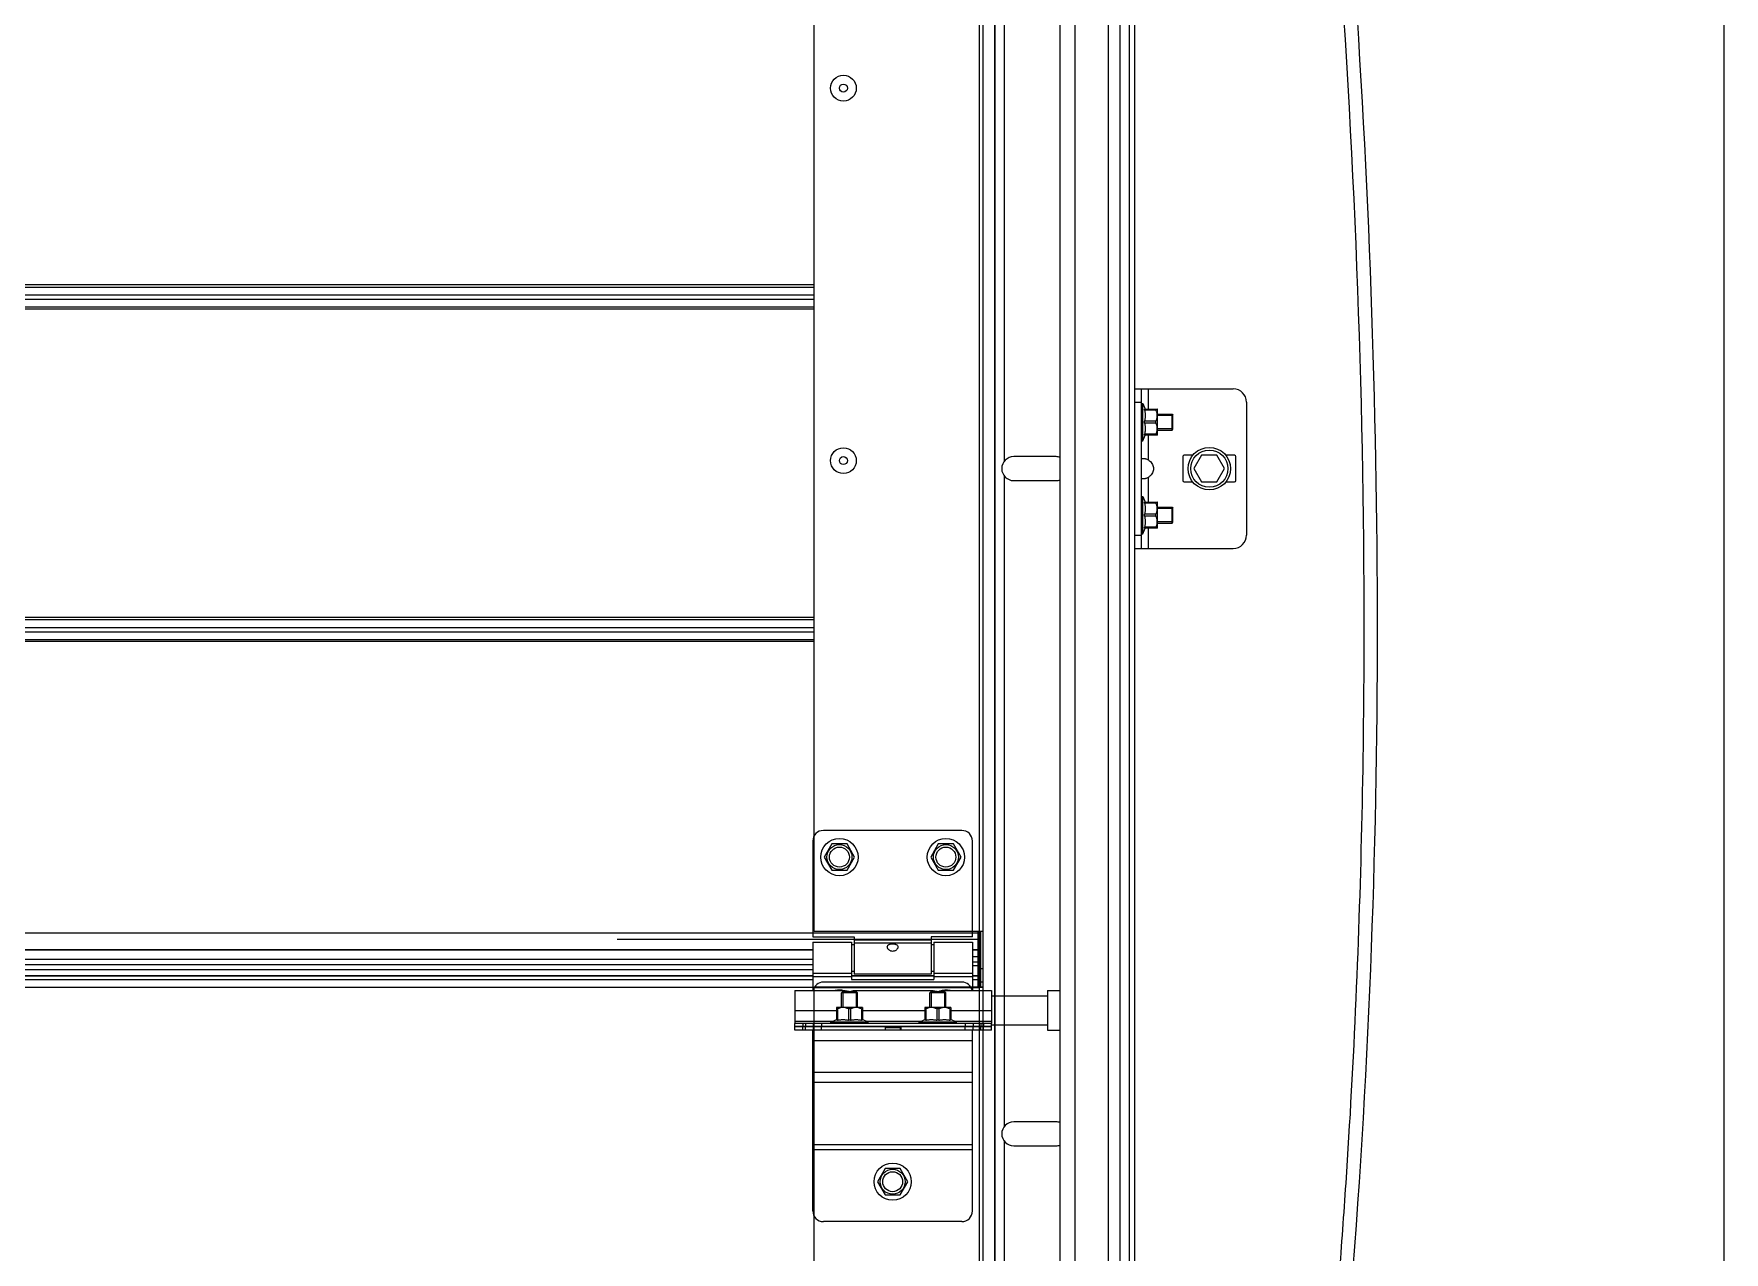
# Model space of a CAD drawing. Header units: millimetres. Extents: x 21899 to 38731, y -5425 to 3612.
# Drawn here: x 33890 to 34525, y 1924 to 2382 of the extents above; entities that cross this region are included whole.
import ezdxf

# ---------------------------------------------------------------- set-up
doc = ezdxf.new("R2010")
doc.units = ezdxf.units.MM

msp = doc.modelspace()

# ---------------------------------------------------------------- linework, layer by layer
at = {"color": 7, "linetype": 'Continuous'}
for p, q in [((34525.24, 1144.53), (34525.24, 3362)), ((34275.74, 1144.53), (34275.74, 3064.5)), ((34301.74, 1144.53), (34301.74, 3010.14)), ((34246.74, 1441.84), (34246.74, 2803.28)), ((34183.24, 2044.59), (34183.24, 2523.78)), ((34303.74, 1144.53), (34303.74, 2400.11)), ((34303.74, 2248.59), (34340.74, 2248.59)), ((34306.24, 2188.59), (34306.24, 2248.59)), ((34306.24, 2243.09), (34306.74, 2243.09)), ((34306.74, 2243.09), (34307.66, 2240.99)), ((34306.74, 2229.09), (34306.74, 2243.09)), ((34345.74, 2243.59), (34345.74, 2193.59)), ((34307.42, 2240.99), (34312.21, 2240.99)), ((34307.42, 2240.59), (34307.42, 2240.99)), ((34311.67, 2240.59), (34307.42, 2240.59)), ((34311.67, 2236.49), (34307.42, 2236.49)), ((34307.42, 2235.68), (34307.42, 2236.49)), ((34311.67, 2240.59), (34311.67, 2240.99)), ((34311.67, 2235.68), (34311.67, 2236.49)), ((34312.24, 2240.97), (34312.2, 2241)), ((34312.24, 2231.21), (34312.24, 2240.97)), ((34312.24, 2239.09), (34317.74, 2239.09)), ((34317.74, 2239.09), (34318.09, 2238.73)), ((34317.74, 2233.09), (34317.74, 2239.09)), ((34318.09, 2233.44), (34318.09, 2238.73)), ((34306.74, 2229.09), (34307.66, 2231.18)), ((34311.67, 2235.68), (34307.42, 2235.68)), ((34311.67, 2231.58), (34307.42, 2231.58)), ((34307.42, 2231.18), (34307.42, 2231.58)), ((34312.21, 2231.18), (34307.42, 2231.18)), ((34311.67, 2231.58), (34311.67, 2231.18)), ((34312.24, 2231.21), (34312.2, 2231.17)), ((34312.24, 2233.09), (34317.74, 2233.09)), ((34317.74, 2233.09), (34318.09, 2233.44)), ((34306.24, 2229.09), (34306.74, 2229.09)), ((34325.49, 2223.59), (34322.24, 2223.59)), ((34328.85, 2223.59), (34325.96, 2218.59)), ((34334.62, 2223.59), (34328.85, 2223.59)), ((34337.51, 2218.59), (34334.62, 2223.59)), ((34341.24, 2223.59), (34337.98, 2223.59)), ((34274.24, 2223.09), (34258.24, 2223.09)), ((34321.74, 2223.09), (34321.74, 2214.09)), ((34325.96, 2218.59), (34328.85, 2213.59)), ((34334.62, 2213.59), (34337.51, 2218.59)), ((34341.74, 2214.09), (34341.74, 2223.09)), ((34258.24, 2214.09), (34274.24, 2214.09)), ((34322.24, 2213.59), (34325.49, 2213.59)), ((34328.85, 2213.59), (34334.62, 2213.59)), ((34337.98, 2213.59), (34341.24, 2213.59)), ((34306.24, 2208.09), (34306.74, 2208.09)), ((34306.74, 2208.09), (34307.66, 2205.99)), ((34306.74, 2194.09), (34306.74, 2208.09)), ((34307.42, 2205.99), (34312.21, 2205.99)), ((34307.42, 2205.59), (34307.42, 2205.99)), ((34311.67, 2205.59), (34307.42, 2205.59)), ((34311.67, 2205.59), (34311.67, 2205.99)), ((34312.24, 2205.97), (34312.2, 2206)), ((34312.24, 2196.21), (34312.24, 2205.97)), ((34311.67, 2201.49), (34307.42, 2201.49)), ((34307.42, 2200.68), (34307.42, 2201.49)), ((34311.67, 2200.68), (34307.42, 2200.68)), ((34311.67, 2200.68), (34311.67, 2201.49)), ((34312.24, 2204.09), (34317.74, 2204.09)), ((34312.24, 2198.09), (34317.74, 2198.09)), ((34317.74, 2204.09), (34318.09, 2203.73)), ((34317.74, 2198.09), (34317.74, 2204.09)), ((34317.74, 2198.09), (34318.09, 2198.44)), ((34318.09, 2198.44), (34318.09, 2203.73)), ((34306.24, 2194.09), (34306.74, 2194.09)), ((34306.74, 2194.09), (34307.66, 2196.18)), ((34311.67, 2196.58), (34307.42, 2196.58)), ((34307.42, 2196.18), (34307.42, 2196.58)), ((34312.21, 2196.18), (34307.42, 2196.18)), ((34311.67, 2196.58), (34311.67, 2196.18)), ((34312.24, 2196.21), (34312.2, 2196.17)), ((34303.74, 2188.59), (34340.74, 2188.59)), ((34238.74, 2082.59), (34186.74, 2082.59)), ((34189.89, 2077.52), (34187.04, 2072.59)), ((34195.59, 2077.52), (34189.89, 2077.52)), ((34198.44, 2072.59), (34195.59, 2077.52)), ((34229.89, 2077.52), (34227.04, 2072.59)), ((34235.59, 2077.52), (34229.89, 2077.52)), ((34238.44, 2072.59), (34235.59, 2077.52)), ((34242.74, 2042.59), (34242.74, 2078.59)), ((34187.04, 2072.59), (34189.89, 2067.65)), ((34195.59, 2067.65), (34198.44, 2072.59)), ((34227.04, 2072.59), (34229.89, 2067.65)), ((34235.59, 2067.65), (34238.44, 2072.59)), ((34189.89, 2067.65), (34195.59, 2067.65)), ((34229.89, 2067.65), (34235.59, 2067.65)), ((34182.74, 2042.59), (34198.24, 2042.59)), ((34182.74, 2040.59), (34197.24, 2040.59)), ((34182.74, 2040.59), (34182.74, 2022.39)), ((34246.74, 2044.59), (34183.24, 2044.59)), ((34246.74, 2044.59), (34183.24, 2044.59)), ((34197.24, 2040.59), (34197.24, 2026.59)), ((34198.24, 2039.59), (34197.24, 2039.59)), ((34198.24, 2042.59), (34198.24, 2028.59)), ((34242.74, 2042.59), (34227.24, 2042.59)), ((34227.24, 2042.59), (34227.24, 2028.59)), ((34228.24, 2039.59), (34227.24, 2039.59)), ((34228.24, 2040.59), (34242.74, 2040.59)), ((34228.24, 2040.59), (34228.24, 2026.59)), ((34246.74, 2044.59), (34242.74, 2044.59)), ((34242.74, 2040.59), (34242.74, 2022.39)), ((34244.74, 2044.59), (34244.74, 2023.68)), ((34245.24, 2032.09), (34245.24, 2044.59)), ((34245.24, 2023.78), (34245.24, 2044.59)), ((34109.19, 2037.64), (33313.24, 2037.64)), ((34182.74, 2037.64), (34109.19, 2037.64)), ((34244.74, 2037.64), (34242.74, 2037.64)), ((34244.74, 2033.09), (34242.74, 2033.09)), ((34109.19, 2032.09), (33313.24, 2032.09)), ((34109.19, 2028.01), (33313.24, 2028.01)), ((34182.74, 2032.09), (34109.19, 2032.09)), ((34182.74, 2028.01), (34109.19, 2028.01)), ((34198.24, 2029.59), (34197.24, 2029.59)), ((34228.24, 2028.01), (34197.24, 2028.01)), ((34197.24, 2026.59), (34228.24, 2026.59)), ((34227.24, 2028.59), (34198.24, 2028.59)), ((34228.24, 2029.59), (34227.24, 2029.59)), ((34244.74, 2028.01), (34242.74, 2028.01)), ((34245.24, 2023.78), (34245.24, 2032.08)), ((34246.74, 2030.59), (34245.74, 2030.59)), ((34246.74, 2030.59), (34245.74, 2030.59)), ((34246.74, 2030.59), (34245.74, 2030.59)), ((34183.24, 1544.59), (34183.24, 2023.78)), ((34183.24, 2023.59), (34245.24, 2023.59)), ((34183.24, 2023.59), (34245.24, 2023.59)), ((34193.54, 2021.59), (34193.89, 2021.94)), ((34199.54, 2021.59), (34193.54, 2021.59)), ((34193.54, 2016.09), (34193.54, 2021.59)), ((34199.18, 2021.94), (34193.89, 2021.94)), ((34199.54, 2021.59), (34199.18, 2021.94)), ((34199.54, 2016.09), (34199.54, 2021.59)), ((34226.74, 2021.59), (34227.09, 2021.94)), ((34232.74, 2021.59), (34226.74, 2021.59)), ((34226.74, 2016.09), (34226.74, 2021.59)), ((34232.38, 2021.94), (34227.09, 2021.94)), ((34232.74, 2021.59), (34232.38, 2021.94)), ((34232.74, 2016.09), (34232.74, 2021.59)), ((34246.74, 2023.59), (34242.74, 2023.59)), ((34246.74, 2025.59), (34245.74, 2025.59)), ((34249.94, 2020.49), (34270.94, 2020.49)), ((34270.94, 2022.49), (34275.74, 2022.49)), ((34270.94, 2022.49), (34270.94, 2007.49)), ((34191.66, 2016.09), (34191.62, 2016.05)), ((34191.63, 2016.06), (34191.63, 2011.27)), ((34192.03, 2015.52), (34191.63, 2015.52)), ((34201.42, 2016.09), (34191.66, 2016.09)), ((34192.03, 2015.52), (34192.03, 2011.27)), ((34196.94, 2015.52), (34196.13, 2015.52)), ((34196.13, 2015.52), (34196.13, 2011.27)), ((34196.94, 2015.52), (34196.94, 2011.27)), ((34201.04, 2015.52), (34201.44, 2015.52)), ((34201.04, 2015.52), (34201.04, 2011.27)), ((34201.42, 2016.09), (34201.45, 2016.05)), ((34201.44, 2016.06), (34201.44, 2011.27)), ((34224.86, 2016.09), (34224.82, 2016.05)), ((34224.83, 2016.06), (34224.83, 2011.27)), ((34225.23, 2015.52), (34224.83, 2015.52)), ((34234.62, 2016.09), (34224.86, 2016.09)), ((34225.23, 2015.52), (34225.23, 2011.27)), ((34230.14, 2015.52), (34229.33, 2015.52)), ((34229.33, 2015.52), (34229.33, 2011.27)), ((34230.14, 2015.52), (34230.14, 2011.27)), ((34234.24, 2015.52), (34234.64, 2015.52)), ((34234.24, 2015.52), (34234.24, 2011.27)), ((34234.62, 2016.09), (34234.65, 2016.05)), ((34234.64, 2016.06), (34234.64, 2011.27)), ((34175.94, 2007.59), (34175.94, 2010.09)), ((34249.94, 2008.89), (34175.94, 2008.89)), ((34209.89, 2008.79), (34175.94, 2008.79)), ((34182.94, 2008.89), (34182.94, 2010.09)), ((34182.94, 2007.59), (34182.94, 2008.79)), ((34189.54, 2010.59), (34191.63, 2011.51)), ((34203.54, 2010.59), (34189.54, 2010.59)), ((34189.54, 2010.09), (34189.54, 2010.59)), ((34192.03, 2011.27), (34191.63, 2011.27)), ((34193.54, 2008.79), (34193.54, 2008.89)), ((34196.94, 2011.27), (34196.13, 2011.27)), ((34199.54, 2008.79), (34199.54, 2008.89)), ((34201.44, 2011.27), (34201.04, 2011.27)), ((34203.54, 2010.59), (34201.44, 2011.51)), ((34203.54, 2010.09), (34203.54, 2010.59)), ((34209.89, 2008.79), (34209.89, 2008.89)), ((34215.99, 2007.59), (34215.99, 2008.89)), ((34249.94, 2008.79), (34215.99, 2008.79)), ((34222.74, 2010.59), (34224.83, 2011.51)), ((34236.74, 2010.59), (34222.74, 2010.59)), ((34222.74, 2010.09), (34222.74, 2010.59)), ((34225.23, 2011.27), (34224.83, 2011.27)), ((34226.74, 2008.79), (34226.74, 2008.89)), ((34230.14, 2011.27), (34229.33, 2011.27)), ((34232.74, 2008.79), (34232.74, 2008.89)), ((34234.64, 2011.27), (34234.24, 2011.27)), ((34236.74, 2010.59), (34234.64, 2011.51)), ((34236.74, 2010.09), (34236.74, 2010.59)), ((34242.94, 2010.09), (34242.94, 2008.89)), ((34242.94, 2007.59), (34242.94, 2008.79)), ((34249.94, 2007.59), (34249.94, 2010.09)), ((34249.94, 2009.49), (34270.94, 2009.49)), ((34270.94, 2007.49), (34275.74, 2007.49)), ((34274.24, 1973.09), (34258.24, 1973.09)), ((34258.24, 1964.09), (34274.24, 1964.09)), ((34209.89, 1955.52), (34207.04, 1950.59)), ((34207.04, 1950.59), (34209.89, 1945.65)), ((34215.59, 1955.52), (34209.89, 1955.52)), ((34218.44, 1950.59), (34215.59, 1955.52)), ((34215.59, 1945.65), (34218.44, 1950.59)), ((34209.89, 1945.65), (34215.59, 1945.65))]:
    msp.add_line(p, q, dxfattribs=at)
at = {"color": 9, "linetype": 'Continuous'}
for p, q in [((34245.41, 1144.53), (34245.41, 3064.5)), ((34251.14, 1144.53), (34251.14, 3064.5)), ((34251.29, 1144.53), (34251.29, 3064.5)), ((34281.39, 1144.53), (34281.39, 3055.17)), ((34293.86, 1144.53), (34293.86, 3055.17)), ((34298.23, 1144.53), (34298.23, 3011.61)), ((34245.24, 2523.59), (34245.24, 2044.59)), ((34254.74, 2221.41), (34254.74, 2465.76)), ((34109.19, 2287.61), (32262.43, 2287.61)), ((34183.24, 2287.61), (34109.19, 2287.61)), ((32262.43, 2286.83), (34109.19, 2286.83)), ((32262.43, 2283.86), (34109.19, 2283.86)), ((32262.43, 2282.31), (34109.19, 2282.31)), ((34109.19, 2286.83), (34183.24, 2286.83)), ((34109.19, 2283.86), (34183.24, 2283.86)), ((34109.19, 2282.31), (34183.24, 2282.31)), ((32262.43, 2279.34), (34109.19, 2279.34)), ((34109.19, 2278.56), (32262.43, 2278.56)), ((34109.19, 2279.34), (34183.24, 2279.34)), ((34183.24, 2278.56), (34109.19, 2278.56)), ((34303.74, 2243.59), (34306.24, 2243.59)), ((34308.74, 2248.59), (34308.74, 2240.99)), ((34308.74, 2231.18), (34308.74, 2221.88)), ((34254.74, 1971.41), (34254.74, 2215.76)), ((34308.74, 2215.29), (34308.74, 2205.99)), ((34303.74, 2193.59), (34306.24, 2193.59)), ((34308.74, 2196.18), (34308.74, 2188.59)), ((34109.19, 2162.61), (33200.11, 2162.61)), ((33200.11, 2161.83), (34109.19, 2161.83)), ((34183.24, 2162.61), (34109.19, 2162.61)), ((34109.19, 2161.83), (34183.24, 2161.83)), ((33200.11, 2158.86), (34109.19, 2158.86)), ((33200.11, 2157.31), (34109.19, 2157.31)), ((33200.11, 2154.34), (34109.19, 2154.34)), ((34109.19, 2153.56), (33200.11, 2153.56)), ((34109.19, 2158.86), (34183.24, 2158.86)), ((34109.19, 2157.31), (34183.24, 2157.31)), ((34109.19, 2154.34), (34183.24, 2154.34)), ((34183.24, 2153.56), (34109.19, 2153.56)), ((34109.19, 2044.01), (33313.24, 2044.01)), ((34245.24, 2044.01), (34109.19, 2044.01)), ((34245.24, 2041.58), (34109.19, 2041.58)), ((34227.24, 2041.43), (34198.24, 2041.43)), ((34227.24, 2040.21), (34198.24, 2040.21)), ((34244.74, 2041.58), (34227.24, 2041.58)), ((34244.74, 2044.01), (34242.74, 2044.01)), ((34109.19, 2037.73), (33313.24, 2037.73)), ((34109.19, 2034.09), (33313.24, 2034.09)), ((34182.74, 2037.73), (34109.19, 2037.73)), ((34182.74, 2034.09), (34109.19, 2034.09)), ((34244.74, 2037.73), (34242.74, 2037.73)), ((34244.74, 2035.09), (34242.74, 2035.09)), ((34245.24, 2037.59), (34245.24, 2022.39)), ((33313.24, 2030.3), (34109.19, 2030.3)), ((33313.24, 2027.97), (34109.19, 2027.97)), ((33313.24, 2026.59), (34109.19, 2026.59)), ((34109.19, 2030.3), (34182.74, 2030.3)), ((34109.19, 2027.97), (34182.74, 2027.97)), ((34109.19, 2026.59), (34182.74, 2026.59)), ((34182.74, 2028.96), (34197.24, 2028.96)), ((34182.74, 2027.75), (34197.24, 2027.75)), ((34197.24, 2027.97), (34228.24, 2027.97)), ((34197.24, 2026.59), (34228.24, 2026.59)), ((34228.24, 2028.96), (34242.74, 2028.96)), ((34228.24, 2027.75), (34242.74, 2027.75)), ((34242.74, 2031.9), (34244.74, 2031.9)), ((34242.74, 2027.97), (34244.74, 2027.97)), ((34242.74, 2026.59), (34244.74, 2026.59)), ((33313.24, 2023.68), (34109.19, 2023.68)), ((34109.19, 2023.68), (34183.24, 2023.68)), ((34242.74, 2023.68), (34244.74, 2023.68)), ((34245.24, 2023.59), (34245.24, 1544.59)), ((34175.94, 2014.99), (34191.63, 2014.99)), ((34201.44, 2014.99), (34224.83, 2014.99)), ((34234.64, 2014.99), (34249.94, 2014.99)), ((34175.94, 2010.89), (34190.22, 2010.89)), ((34178.94, 2010.09), (34178.94, 2008.89)), ((34178.94, 2007.59), (34178.94, 2008.79)), ((34179.94, 2010.09), (34179.94, 2008.89)), ((34179.94, 2007.59), (34179.94, 2008.79)), ((34185.94, 2010.09), (34185.94, 2008.89)), ((34185.94, 2007.59), (34185.94, 2008.79)), ((34202.85, 2010.89), (34223.42, 2010.89)), ((34215.59, 2008.36), (34209.89, 2008.36)), ((34236.05, 2010.89), (34249.94, 2010.89)), ((34239.94, 2010.09), (34239.94, 2008.89)), ((34239.94, 2007.59), (34239.94, 2008.79)), ((34245.94, 2010.09), (34245.94, 2008.89)), ((34245.94, 2007.59), (34245.94, 2008.79)), ((34246.94, 2010.09), (34246.94, 2008.89)), ((34246.94, 2007.59), (34246.94, 2008.79)), ((34242.74, 2003.59), (34182.74, 2003.59)), ((34242.74, 1991.59), (34182.74, 1991.59)), ((34242.74, 1987.84), (34182.74, 1987.84)), ((34242.74, 1964.46), (34182.74, 1964.46)), ((34254.74, 1721.41), (34254.74, 1965.76)), ((34242.74, 1962.59), (34182.74, 1962.59))]:
    msp.add_line(p, q, dxfattribs=at)
at = {"color": 2, "linetype": 'Continuous'}
for p, q in [((34318.09, 2238.59), (34312.24, 2238.59)), ((34318.09, 2233.59), (34312.24, 2233.59)), ((34318.09, 2203.59), (34312.24, 2203.59)), ((34318.09, 2198.59), (34312.24, 2198.59)), ((34194.04, 2021.94), (34194.04, 2016.09)), ((34199.04, 2021.94), (34199.04, 2016.09)), ((34227.24, 2021.94), (34227.24, 2016.09)), ((34232.24, 2021.94), (34232.24, 2016.09)), ((34194.04, 2008.89), (34194.04, 2008.79)), ((34199.04, 2008.89), (34199.04, 2008.79)), ((34227.24, 2008.89), (34227.24, 2008.79)), ((34232.24, 2008.89), (34232.24, 2008.79))]:
    msp.add_line(p, q, dxfattribs=at)
msp.add_line((34182.74, 2078.59), (34182.74, 2042.59))
at = {"color": 3, "linetype": 'Continuous'}
for p, q in [((34245.74, 2023.89), (34245.74, 2044.59)), ((34245.74, 2044.59), (34245.74, 2023.89)), ((34245.74, 2044.59), (34245.74, 2023.59)), ((34244.74, 2037.59), (34245.74, 2037.59)), ((34175.94, 2022.39), (34194.44, 2022.39)), ((34175.94, 2022.39), (34175.94, 2010.09)), ((34183.24, 2023.78), (34245.24, 2023.78)), ((34183.24, 2023.78), (34245.24, 2023.78)), ((34238.74, 2025.59), (34186.74, 2025.59)), ((34198.44, 2022.39), (34227.44, 2022.39)), ((34231.44, 2022.39), (34249.94, 2022.39)), ((34249.94, 2022.39), (34249.94, 2010.09)), ((34249.94, 2010.09), (34175.94, 2010.09)), ((34182.64, 2007.59), (34175.94, 2007.59)), ((34249.94, 2007.59), (34182.74, 2007.59)), ((34182.74, 1939.59), (34182.74, 2007.59)), ((34215.59, 2008.79), (34209.89, 2008.79)), ((34209.89, 2008.79), (34209.89, 2007.59)), ((34215.59, 2008.79), (34215.59, 2007.59)), ((34242.74, 1939.59), (34242.74, 2007.59)), ((34238.74, 1935.59), (34186.74, 1935.59))]:
    msp.add_line(p, q, dxfattribs=at)
at = {"color": 7, "linetype": 'Continuous'}
for centre, radius in [((34194.24, 2361.59), 4.85), ((34194.24, 2361.59), 1.5), ((34194.24, 2221.59), 4.85), ((34331.74, 2218.59), 8), ((34331.74, 2218.59), 7), ((34194.24, 2221.59), 1.5), ((34192.74, 2072.59), 7), ((34232.74, 2072.59), 7), ((34192.74, 2072.59), 3.75), ((34232.74, 2072.59), 3.75), ((34212.74, 1950.59), 7), ((34212.74, 1950.59), 3.75)]:
    msp.add_circle(centre, radius, dxfattribs=at)
at = {"color": 9, "linetype": 'Continuous'}
for centre in [(34192.74, 2072.59), (34232.74, 2072.59), (34212.74, 1950.59)]:
    msp.add_circle(centre, 4.7, dxfattribs=at)
at = {"color": 7, "linetype": 'Continuous'}
for centre, radius, start, end in [((34340.74, 2243.59), 5, 0, 90), ((34322.24, 2223.09), 0.5, 90, 180), ((34341.24, 2223.09), 0.5, 0, 90), ((34258.24, 2218.59), 4.5, 90, 270), ((34274.24, 2218.59), 4.5, 70.44936, 90), ((34274.24, 2218.59), 4.5, 270, 289.55064), ((34322.24, 2214.09), 0.5, 180, 270), ((34341.24, 2214.09), 0.5, 270, 0), ((34340.74, 2193.59), 5, 270, 0), ((34186.74, 2078.59), 4, 90, 180), ((34238.74, 2078.59), 4, 0, 90), ((34192.74, 2015.59), 7, 75.96314, 102.99483), ((34232.74, 2015.59), 7, 77.00517, 109.37316), ((34258.24, 1968.59), 4.5, 90, 270), ((34274.24, 1968.59), 4.5, 70.44936, 90), ((34274.24, 1968.59), 4.5, 270, 289.55064)]:
    msp.add_arc(centre, radius, start, end, dxfattribs=at)
at = {"color": 3, "linetype": 'Continuous'}
for centre, start, end in [((34186.74, 2021.59), 90, 168.44976), ((34238.74, 2021.59), 11.55024, 90), ((34186.74, 1939.59), 180, 270), ((34238.74, 1939.59), 270, 0)]:
    msp.add_arc(centre, 4, start, end, dxfattribs=at)
msp.add_open_spline([(34184.59, 477.37), (34184.44, 482.03), (34184.29, 486.79), (34184.55, 495.3), (34184.84, 499.05), (34185.7, 504.07), (34185.97, 505.36), (34186.55, 507.73), (34186.85, 508.81), (34187.52, 510.92), (34187.88, 511.97), (34189.07, 515.07), (34189.99, 517.08), (34193.34, 523.53), (34196.23, 527.73), (34202.79, 535.64), (34206.45, 539.33), (34214.24, 546.27), (34218.38, 549.51), (34226.01, 554.98), (34229.46, 557.28), (34236.42, 561.66), (34239.94, 563.73), (34250.58, 569.66), (34257.78, 573.24), (34276.63, 581.97), (34288.29, 586.75), (34310.88, 596.24), (34321.79, 600.96), (34335.87, 608.21), (34339.68, 610.31), (34346.21, 614.23), (34348.99, 616.02), (34354.4, 619.74), (34357.04, 621.67), (34364.73, 627.67), (34369.58, 631.96), (34384.23, 646.52), (34393.01, 657.83), (34408.25, 682.69), (34414.7, 696.25), (34425.51, 725.26), (34429.87, 740.71), (34439.69, 787.11), (34442.84, 819.9), (34444.31, 888.03), (34442.63, 923.36), (34436.16, 993.95), (34431.38, 1029.2), (34424.54, 1071.66), (34423.12, 1080.12), (34420.21, 1096.85), (34418.73, 1105.13), (34414.2, 1129.71), (34411.07, 1145.76), (34401.56, 1193.12), (34395.03, 1223.59), (34379.71, 1296.8), (34371.23, 1338.82), (34362.9, 1393.07), (34361.2, 1405.24), (34358.42, 1428.01), (34357.28, 1438.6), (34355.6, 1457.2), (34354.98, 1465.19), (34353.95, 1481.23), (34353.54, 1489.29), (34352.6, 1513.54), (34352.36, 1529.83), (34352.61, 1578.97), (34354.07, 1612.13), (34360.38, 1706.91), (34367.05, 1769.14), (34374.7, 1847.67), (34376.25, 1864.05), (34378.73, 1892.04), (34379.7, 1903.65), (34381.52, 1926.85), (34382.35, 1938.44), (34384.66, 1973.16), (34385.93, 1996.25), (34388.94, 2065.42), (34389.91, 2111.36), (34389.98, 2248.82), (34386.21, 2339.99), (34372.53, 2522.27), (34362.63, 2613.36), (34335.09, 2828.37), (34315.95, 2952.28), (34296.79, 3076.24)], degree=3, knots=[0, 0, 0, 0, 13.614656, 13.614656, 24.237506, 24.237506, 27.949925, 27.949925, 31.063684, 31.063684, 34.177443, 34.177443, 40.404961, 40.404961, 54.673562, 54.673562, 68.942162, 68.942162, 83.210763, 83.210763, 94.643421, 94.643421, 106.076078, 106.076078, 128.941394, 128.941394, 165.933013, 165.933013, 202.924632, 202.924632, 217.211649, 217.211649, 228.325165, 228.325165, 239.438681, 239.438681, 261.665712, 261.665712, 310.591127, 310.591127, 359.516541, 359.516541, 408.441955, 408.441955, 499.721397, 499.721397, 591.000838, 591.000838, 682.28028, 682.28028, 705.283727, 705.283727, 728.287174, 728.287174, 774.294068, 774.294068, 866.307856, 866.307856, 999.972816, 999.972816, 1038.611318, 1038.611318, 1072.030725, 1072.030725, 1097.038945, 1097.038945, 1122.047166, 1122.047166, 1172.063606, 1172.063606, 1272.096487, 1272.096487, 1455.942037, 1455.942037, 1504.41999, 1504.41999, 1538.871883, 1538.871883, 1573.323775, 1573.323775, 1642.227561, 1642.227561, 1780.035131, 1780.035131, 2055.650273, 2055.650273, 2331.265414, 2331.265414, 2706.34663, 2706.34663, 2706.34663, 2706.34663])
msp.add_spline([(34189.59, 477.52), (34191.3, 506.07), (34229.11, 550.99), (34347.84, 609.4), (34429.09, 1074.69), (34359.72, 1469.53), (34385.22, 1910.16), (34385.22, 2419.72), (34301.74, 3077)], degree=3)
at = {"color": 7, "linetype": 'Continuous'}
for points, start_tangent, end_tangent in [([(34307.42, 2240.59), (34307.52, 2240.07), (34307.59, 2239.56), (34307.64, 2239.05), (34307.66, 2238.54), (34307.64, 2238.03), (34307.59, 2237.52), (34307.52, 2237.01), (34307.42, 2236.49)], (0.215516, -0.9765), (-0.215516, -0.9765)), ([(34311.67, 2236.49), (34311.88, 2236.97), (34312.04, 2237.43), (34312.15, 2237.88), (34312.2, 2238.32), (34312.2, 2238.76), (34312.15, 2239.2), (34312.04, 2239.65), (34311.88, 2240.11), (34311.67, 2240.59)], (0.44845, 0.893808), (-0.44845, 0.893808)), ([(34307.42, 2235.68), (34307.52, 2235.16), (34307.59, 2234.65), (34307.64, 2234.14), (34307.66, 2233.63), (34307.64, 2233.12), (34307.59, 2232.61), (34307.52, 2232.1), (34307.42, 2231.58)], (0.215516, -0.9765), (-0.215516, -0.9765)), ([(34311.67, 2231.58), (34311.88, 2232.06), (34312.04, 2232.52), (34312.15, 2232.97), (34312.2, 2233.41), (34312.2, 2233.85), (34312.15, 2234.29), (34312.04, 2234.74), (34311.88, 2235.2), (34311.67, 2235.68)], (0.44845, 0.893808), (-0.44845, 0.893808)), ([(34306.24, 2221.88), (34306.28, 2222.14)], (0, 1), (0.404896, 0.914363)), ([(34306.28, 2222.14), (34306.42, 2222.31), (34306.65, 2222.4), (34306.97, 2222.44), (34307.36, 2222.4), (34307.8, 2222.31), (34308.27, 2222.14), (34308.74, 2221.88)], (0.404896, 0.914363), (0.836124, -0.548541)), ([(34308.74, 2221.88), (34309.58, 2221.21), (34310.18, 2220.48), (34310.56, 2219.73), (34310.75, 2218.97), (34310.75, 2218.2), (34310.56, 2217.44), (34310.18, 2216.69), (34309.58, 2215.96), (34308.74, 2215.29)], (0.836124, -0.548541), (-0.836124, -0.548541)), ([(34308.74, 2215.29), (34308.27, 2215.03), (34307.8, 2214.86), (34307.36, 2214.77), (34306.97, 2214.73), (34306.65, 2214.77), (34306.42, 2214.86), (34306.28, 2215.03)], (-0.836124, -0.548541), (-0.404914, 0.914355)), ([(34307.42, 2205.59), (34307.52, 2205.07), (34307.59, 2204.56), (34307.64, 2204.05), (34307.66, 2203.54), (34307.64, 2203.03), (34307.59, 2202.52), (34307.52, 2202.01), (34307.42, 2201.49)], (0.215516, -0.9765), (-0.215516, -0.9765)), ([(34311.67, 2201.49), (34311.88, 2201.97), (34312.04, 2202.43), (34312.15, 2202.88), (34312.2, 2203.32), (34312.2, 2203.76), (34312.15, 2204.2), (34312.04, 2204.65), (34311.88, 2205.11), (34311.67, 2205.59)], (0.44845, 0.893808), (-0.44845, 0.893808)), ([(34307.42, 2200.68), (34307.52, 2200.16), (34307.59, 2199.65), (34307.64, 2199.14), (34307.66, 2198.63), (34307.64, 2198.12), (34307.59, 2197.61), (34307.52, 2197.1), (34307.42, 2196.58)], (0.215516, -0.9765), (-0.215516, -0.9765)), ([(34311.67, 2196.58), (34311.88, 2197.06), (34312.04, 2197.52), (34312.15, 2197.97), (34312.2, 2198.41), (34312.2, 2198.85), (34312.15, 2199.29), (34312.04, 2199.74), (34311.88, 2200.2), (34311.67, 2200.68)], (0.44845, 0.893808), (-0.44845, 0.893808)), ([(34210.74, 2038.83), (34210.8, 2039.17), (34210.99, 2039.46), (34211.28, 2039.69), (34211.63, 2039.84), (34212, 2039.93), (34212.38, 2039.99), (34212.8, 2040), (34213.21, 2039.97), (34213.6, 2039.91), (34213.95, 2039.8), (34214.25, 2039.65), (34214.5, 2039.44), (34214.67, 2039.17), (34214.74, 2038.83)], (0, 1), (0, -1)), ([(34210.83, 2038.38), (34210.8, 2038.47), (34210.74, 2038.83)], (-0.374906, 0.927063), (0, 1)), ([(34214.64, 2038.37), (34214.5, 2038.12), (34214.23, 2037.78), (34213.89, 2037.51), (34213.52, 2037.32), (34213.13, 2037.21), (34212.7, 2037.17), (34212.27, 2037.22), (34211.87, 2037.36), (34211.51, 2037.56), (34211.2, 2037.82), (34210.96, 2038.13), (34210.83, 2038.38)], (-0.381296, -0.924453), (-0.374906, 0.927063)), ([(34214.74, 2038.83), (34214.68, 2038.48), (34214.64, 2038.37)], (0, -1), (-0.381296, -0.924453)), ([(34245.75, 2023.6), (34245.24, 2023.59)], (-0.997621, -0.068943), (-1, 0)), ([(34245.75, 2023.6), (34245.24, 2023.59)], (-0.997621, -0.068943), (-1, 0)), ([(34246.74, 2023.89), (34246.62, 2023.76), (34246.3, 2023.67), (34245.82, 2023.61), (34245.75, 2023.6)], (0, -1), (-0.997621, -0.068943)), ([(34246.74, 2023.89), (34246.62, 2023.76), (34246.3, 2023.67), (34245.82, 2023.61), (34245.75, 2023.6)], (0, -1), (-0.997621, -0.068943)), ([(34196.13, 2015.52), (34195.65, 2015.73), (34195.19, 2015.89), (34194.74, 2016), (34194.3, 2016.05), (34193.86, 2016.05), (34193.42, 2016), (34192.97, 2015.89), (34192.51, 2015.73), (34192.03, 2015.52)], (-0.893808, 0.44845), (-0.893808, -0.44845)), ([(34201.04, 2015.52), (34200.56, 2015.73), (34200.1, 2015.89), (34199.65, 2016), (34199.21, 2016.05), (34198.77, 2016.05), (34198.33, 2016), (34197.88, 2015.89), (34197.42, 2015.73), (34196.94, 2015.52)], (-0.893808, 0.44845), (-0.893808, -0.44845)), ([(34229.33, 2015.52), (34228.85, 2015.73), (34228.39, 2015.89), (34227.94, 2016), (34227.5, 2016.05), (34227.06, 2016.05), (34226.62, 2016), (34226.17, 2015.89), (34225.71, 2015.73), (34225.23, 2015.52)], (-0.893808, 0.44845), (-0.893808, -0.44845)), ([(34234.24, 2015.52), (34233.76, 2015.73), (34233.3, 2015.89), (34232.85, 2016), (34232.41, 2016.05), (34231.97, 2016.05), (34231.53, 2016), (34231.08, 2015.89), (34230.62, 2015.73), (34230.14, 2015.52)], (-0.893808, 0.44845), (-0.893808, -0.44845)), ([(34192.03, 2011.27), (34192.55, 2011.37), (34193.06, 2011.44), (34193.57, 2011.49), (34194.08, 2011.51), (34194.59, 2011.49), (34195.1, 2011.44), (34195.61, 2011.37), (34196.13, 2011.27)], (0.9765, 0.215516), (0.9765, -0.215516)), ([(34196.94, 2011.27), (34197.46, 2011.37), (34197.97, 2011.44), (34198.48, 2011.49), (34198.99, 2011.51), (34199.5, 2011.49), (34200.01, 2011.44), (34200.52, 2011.37), (34201.04, 2011.27)], (0.9765, 0.215516), (0.9765, -0.215516)), ([(34225.23, 2011.27), (34225.75, 2011.37), (34226.26, 2011.44), (34226.77, 2011.49), (34227.28, 2011.51), (34227.79, 2011.49), (34228.3, 2011.44), (34228.81, 2011.37), (34229.33, 2011.27)], (0.9765, 0.215516), (0.9765, -0.215516)), ([(34230.14, 2011.27), (34230.66, 2011.37), (34231.17, 2011.44), (34231.68, 2011.49), (34232.19, 2011.51), (34232.7, 2011.49), (34233.21, 2011.44), (34233.72, 2011.37), (34234.24, 2011.27)], (0.9765, 0.215516), (0.9765, -0.215516))]:
    msp.add_spline(points, degree=3, dxfattribs=dict(at, start_tangent=start_tangent, end_tangent=end_tangent))
at = {"color": 3, "linetype": 'Continuous'}
for points, start_tangent, end_tangent in [([(34245.74, 2037.88), (34245.67, 2037.81), (34245.48, 2037.77), (34245.24, 2037.76)], (0, -1), (-1, 0)), ([(34245.74, 2037.88), (34245.67, 2037.81), (34245.48, 2037.77), (34245.24, 2037.76)], (0, -1), (-1, 0)), ([(34194.44, 2022.39), (34194.45, 2022.38)], (-0.269295, -0.963058), (0.966761, -0.25568)), ([(34194.52, 2022.36), (34194.44, 2022.39)], (-0.967488, 0.252916), (-0.269211, -0.963081)), ([(34195.51, 2022.17), (34195.3, 2022.2), (34195.11, 2022.23), (34194.94, 2022.27), (34194.79, 2022.3), (34194.66, 2022.33), (34194.57, 2022.35), (34194.44, 2022.39), (34194.57, 2022.35), (34194.66, 2022.33), (34194.79, 2022.3), (34194.94, 2022.27), (34195.11, 2022.23), (34195.3, 2022.2)], (-0.991814, 0.127691), (0.987855, -0.155378)), ([(34195.11, 2022.23), (34194.94, 2022.27), (34194.79, 2022.3), (34194.66, 2022.33), (34194.57, 2022.35), (34194.44, 2022.39), (34194.57, 2022.35), (34194.66, 2022.33), (34194.79, 2022.3), (34194.94, 2022.27), (34195.11, 2022.23), (34195.3, 2022.2)], (-0.983603, 0.180346), (0.987855, -0.155378)), ([(34195.11, 2022.23), (34194.94, 2022.27), (34194.79, 2022.3), (34194.66, 2022.33), (34194.57, 2022.35), (34194.44, 2022.39), (34194.57, 2022.35), (34194.66, 2022.33), (34194.79, 2022.3)], (-0.983603, 0.180346), (0.975429, -0.220316)), ([(34194.57, 2022.35), (34194.52, 2022.36)], (-0.968495, 0.249032), (-0.967488, 0.252916)), ([(34195.65, 2022.15), (34195.51, 2022.17)], (-0.994049, 0.108934), (-0.991814, 0.127691)), ([(34195.96, 2022.13), (34195.65, 2022.15)], (-0.997809, 0.06616), (-0.994049, 0.108934)), ([(34196.44, 2022.11), (34195.96, 2022.13)], (-1, -0.000125), (-0.997809, 0.06616)), ([(34196.44, 2022.11), (34196.91, 2022.13)], (1, -0.000114), (0.997809, 0.066161)), ([(34196.91, 2022.13), (34197.21, 2022.15)], (0.997809, 0.066161), (0.994276, 0.106842)), ([(34197.21, 2022.15), (34197.36, 2022.17), (34197.57, 2022.2), (34197.76, 2022.23), (34197.93, 2022.27), (34198.08, 2022.3), (34198.21, 2022.33), (34198.31, 2022.35), (34198.42, 2022.38), (34198.31, 2022.35), (34198.21, 2022.33), (34198.08, 2022.3), (34197.93, 2022.27), (34197.76, 2022.23), (34197.57, 2022.2), (34197.36, 2022.17)], (0.994276, 0.106842), (-0.991806, -0.127754)), ([(34197.56, 2022.2), (34197.36, 2022.17)], (-0.988177, -0.153317), (-0.991806, -0.127754)), ([(34198.31, 2022.35), (34198.42, 2022.38), (34198.31, 2022.35), (34198.27, 2022.34)], (0.968529, 0.248901), (-0.970087, -0.242758)), ([(34198.31, 2022.35), (34198.34, 2022.36)], (0.968529, 0.248901), (0.967848, 0.251535)), ([(34198.34, 2022.36), (34198.42, 2022.38)], (0.967848, 0.251535), (0.258533, -0.966003)), ([(34227.44, 2022.39), (34227.45, 2022.38)], (-0.269295, -0.963058), (0.966761, -0.25568)), ([(34227.52, 2022.36), (34227.44, 2022.39)], (-0.967488, 0.252916), (-0.269211, -0.963081)), ([(34228.51, 2022.17), (34228.3, 2022.2), (34228.11, 2022.23), (34227.94, 2022.27), (34227.79, 2022.3), (34227.66, 2022.33), (34227.57, 2022.35), (34227.44, 2022.39), (34227.57, 2022.35), (34227.66, 2022.33), (34227.79, 2022.3), (34227.94, 2022.27), (34228.11, 2022.23), (34228.3, 2022.2)], (-0.991814, 0.127691), (0.987855, -0.155378)), ([(34228.11, 2022.23), (34227.94, 2022.27), (34227.79, 2022.3), (34227.66, 2022.33), (34227.57, 2022.35), (34227.44, 2022.39), (34227.57, 2022.35), (34227.66, 2022.33), (34227.79, 2022.3), (34227.94, 2022.27), (34228.11, 2022.23), (34228.3, 2022.2)], (-0.983603, 0.180346), (0.987855, -0.155378)), ([(34228.11, 2022.23), (34227.94, 2022.27), (34227.79, 2022.3), (34227.66, 2022.33), (34227.57, 2022.35), (34227.44, 2022.39), (34227.57, 2022.35), (34227.66, 2022.33), (34227.79, 2022.3)], (-0.983603, 0.180346), (0.975429, -0.220316)), ([(34227.57, 2022.35), (34227.52, 2022.36)], (-0.968495, 0.249032), (-0.967488, 0.252916)), ([(34228.65, 2022.15), (34228.51, 2022.17)], (-0.994049, 0.108934), (-0.991814, 0.127691)), ([(34228.96, 2022.13), (34228.65, 2022.15)], (-0.997809, 0.06616), (-0.994049, 0.108934)), ([(34229.44, 2022.11), (34228.96, 2022.13)], (-1, -0.000125), (-0.997809, 0.06616)), ([(34229.44, 2022.11), (34229.91, 2022.13)], (1, -0.000114), (0.997809, 0.066161)), ([(34229.91, 2022.13), (34230.21, 2022.15)], (0.997809, 0.066161), (0.994276, 0.106842)), ([(34230.21, 2022.15), (34230.36, 2022.17), (34230.57, 2022.2), (34230.76, 2022.23), (34230.93, 2022.27), (34231.08, 2022.3), (34231.21, 2022.33), (34231.31, 2022.35), (34231.42, 2022.38), (34231.31, 2022.35), (34231.21, 2022.33), (34231.08, 2022.3), (34230.93, 2022.27), (34230.76, 2022.23), (34230.57, 2022.2), (34230.36, 2022.17)], (0.994276, 0.106842), (-0.991806, -0.127754)), ([(34230.56, 2022.2), (34230.36, 2022.17)], (-0.988177, -0.153317), (-0.991806, -0.127754)), ([(34231.31, 2022.35), (34231.42, 2022.38), (34231.31, 2022.35), (34231.27, 2022.34)], (0.968529, 0.248901), (-0.970087, -0.242758)), ([(34231.31, 2022.35), (34231.34, 2022.36)], (0.968529, 0.248901), (0.967848, 0.251535)), ([(34231.34, 2022.36), (34231.42, 2022.38)], (0.967848, 0.251535), (0.258533, -0.966003)), ([(34245.24, 2023.78), (34245.48, 2023.79), (34245.67, 2023.83)], (1, 0), (0.942444, 0.334365)), ([(34245.24, 2023.78), (34245.48, 2023.79), (34245.67, 2023.83)], (1, 0), (0.942444, 0.334365)), ([(34245.67, 2023.83), (34245.74, 2023.89)], (0.942444, 0.334365), (0, 1)), ([(34245.67, 2023.83), (34245.74, 2023.89)], (0.942444, 0.334365), (0, 1))]:
    msp.add_spline(points, degree=3, dxfattribs=dict(at, start_tangent=start_tangent, end_tangent=end_tangent))

doc.saveas('drawing.dxf')
